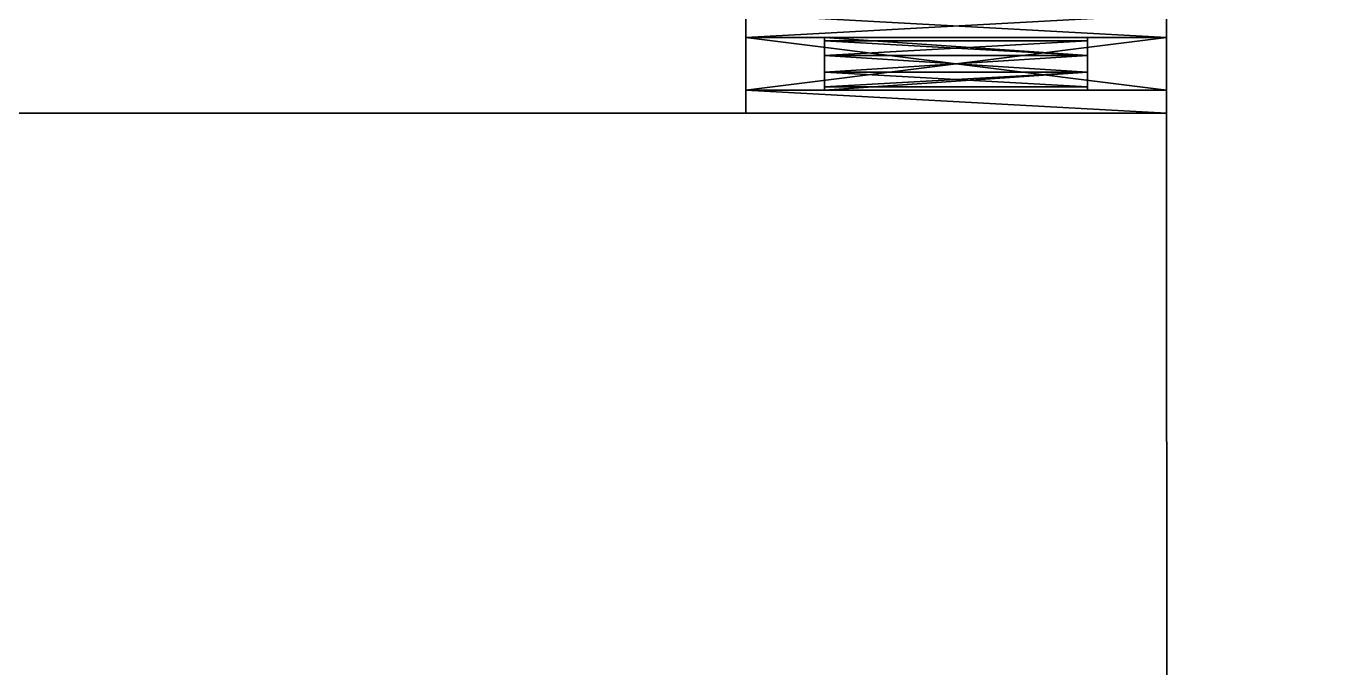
# Model space of a CAD drawing. Header units: metres. Extents: x -0.1 to 64.1, y -0.2 to 39.7.
# Drawn here: x 41.983 to 43.966, y 8.884 to 9.861 of the extents above; entities that cross this region are included whole.
import ezdxf

# ---------------------------------------------------------------- set-up
doc = ezdxf.new("R2010")
doc.units = ezdxf.units.M
doc.header["$LTSCALE"] = 0.2
doc.layers.add('DLX_APERT', color=7, linetype='Continuous', true_color=0x969696)
doc.layers.add('DLX_CONT', color=7, linetype='Continuous', true_color=0x969696)
doc.layers.get('0').off()

# ---------------------------------------------------------------- blocks, each defined once
blk = doc.blocks.new('943_0_0')
mesh = blk.add_polyface()
corners = [(0.2003, -0.0125, 0.3), (0.2003, 0.0125, 0.2), (0.2003, -0.0125, 0.2), (0.2003, 0.035, 0.2), (0.2003, 0.0125, 0.3), (0.2003, 0.035, 0.3), (0.2003, 0.0125, 0.2), (0.2003, 0.0125, 0.3), (0.2003, 0.035, 0.2), (0.2003, -0.035, 0.3), (0.2003, -0.0125, 0.2), (0.2003, -0.035, 0.2), (0.2003, -0.0125, 0.3), (0.2003, -0.0125, 0.2), (0.2003, -0.035, 0.3), (0.2003, 0.0125, 0.2), (0.2003, -0.0125, 0.3), (0.2003, 0.0125, 0.3)]
mesh.append_faces([[corners[k] for k in face] for face in [(0, 1, 2), (3, 4, 5), (6, 7, 8), (9, 10, 11), (12, 13, 14), (15, 16, 17)]])
blk = doc.blocks.new('943_0_1')
mesh = blk.add_polyface()
corners = [(-0.2003, -0.0125, 0.2), (-0.2003, 0.0125, 0.3), (-0.2003, -0.0125, 0.3), (-0.2003, 0.035, 0.3), (-0.2003, 0.0125, 0.2), (-0.2003, 0.035, 0.2), (-0.2003, 0.0125, 0.3), (-0.2003, 0.0125, 0.2), (-0.2003, 0.035, 0.3), (-0.2003, -0.035, 0.2), (-0.2003, -0.0125, 0.3), (-0.2003, -0.035, 0.3), (-0.2003, -0.0125, 0.2), (-0.2003, -0.0125, 0.3), (-0.2003, -0.035, 0.2), (-0.2003, 0.0125, 0.3), (-0.2003, -0.0125, 0.2), (-0.2003, 0.0125, 0.2)]
mesh.append_faces([[corners[k] for k in face] for face in [(0, 1, 2), (3, 4, 5), (6, 7, 8), (9, 10, 11), (12, 13, 14), (15, 16, 17)]])
blk = doc.blocks.new('943_0_2')
mesh = blk.add_polyface()
corners = [(0.2003, 0.0125, 0.2), (0.2003, -0.0125, 0.3), (0.2003, -0.0125, 0.2), (0.2003, 0.0125, 0.3), (0.2003, 0.035, 0.2), (0.2003, 0.035, 0.3), (0.2003, 0.0125, 0.3), (0.2003, 0.0125, 0.2), (0.2003, 0.035, 0.2), (0.2003, -0.035, 0.2), (0.2003, -0.0125, 0.3), (0.2003, -0.035, 0.3), (0.2003, -0.0125, 0.2), (0.2003, -0.0125, 0.3), (0.2003, -0.035, 0.2), (0.2003, -0.0125, 0.3), (0.2003, 0.0125, 0.2), (0.2003, 0.0125, 0.3), (-0.2003, -0.0125, 0.2), (-0.2003, 0.0125, 0.3), (-0.2003, 0.0125, 0.2), (-0.2003, -0.0125, 0.3), (-0.2003, -0.035, 0.2), (-0.2003, -0.035, 0.3), (-0.2003, -0.0125, 0.3), (-0.2003, -0.0125, 0.2), (-0.2003, -0.035, 0.2), (-0.2003, 0.035, 0.2), (-0.2003, 0.0125, 0.3), (-0.2003, 0.035, 0.3), (-0.2003, 0.0125, 0.2), (-0.2003, 0.0125, 0.3), (-0.2003, 0.035, 0.2), (-0.2003, 0.0125, 0.3), (-0.2003, -0.0125, 0.2), (-0.2003, -0.0125, 0.3), (-0.2003, 0.0125, 0.2), (0.2003, -0.0125, 0.2), (0.2003, 0.0125, 0.2), (0.2003, -0.0125, 0.2), (-0.2003, 0.0125, 0.2), (-0.2003, -0.0125, 0.2), (0.2003, 0.0125, 0.2), (0.2003, -0.0125, -0.63), (0.2003, 0.0125, -0.63), (0.2003, -0.0125, -0.63), (0.2003, 0.0125, 0.2), (0.2003, -0.0125, 0.2), (-0.2003, -0.0125, 0.2), (-0.2003, 0.0125, -0.63), (-0.2003, -0.0125, -0.63), (-0.2003, 0.0125, -0.63), (-0.2003, -0.0125, 0.2), (-0.2003, 0.0125, 0.2), (0.2003, 0.0125, -0.63), (-0.2003, -0.0125, -0.63), (-0.2003, 0.0125, -0.63), (-0.2003, -0.0125, -0.63), (0.2003, 0.0125, -0.63), (0.2003, -0.0125, -0.63), (0.2003, 0.0125, 0.3), (-0.2003, -0.0125, 0.3), (-0.2003, 0.0125, 0.3), (-0.2003, -0.0125, 0.3), (0.2003, 0.0125, 0.3), (0.2003, -0.0125, 0.3), (0.2003, -0.0125, 0.3), (0.2003, 0.0125, 0.63), (0.2003, -0.0125, 0.63), (0.2003, 0.0125, 0.63), (0.2003, -0.0125, 0.3), (0.2003, 0.0125, 0.3), (0.2003, 0.0125, 0.63), (-0.2003, -0.0125, 0.63), (0.2003, -0.0125, 0.63), (-0.2003, -0.0125, 0.63), (0.2003, 0.0125, 0.63), (-0.2003, 0.0125, 0.63), (-0.2003, 0.0125, 0.3), (-0.2003, -0.0125, 0.63), (-0.2003, 0.0125, 0.63), (-0.2003, -0.0125, 0.63), (-0.2003, 0.0125, 0.3), (-0.2003, -0.0125, 0.3)]
mesh.append_faces([[corners[k] for k in face] for face in [(0, 1, 2), (3, 4, 5), (6, 7, 8), (9, 10, 11), (12, 13, 14), (15, 16, 17), (18, 19, 20), (21, 22, 23), (24, 25, 26), (27, 28, 29), (30, 31, 32), (33, 34, 35), (36, 37, 38), (39, 40, 41), (42, 43, 44), (45, 46, 47), (48, 49, 50), (51, 52, 53), (54, 55, 56), (57, 58, 59), (60, 61, 62), (63, 64, 65), (66, 67, 68), (69, 70, 71), (72, 73, 74), (75, 76, 77), (78, 79, 80), (81, 82, 83)]])
blk = doc.blocks.new('943_0_3')
mesh = blk.add_polyface()
corners = [(-0.2003, -0.0125, 0.2), (0.2003, -0.0125, -0.63), (0.2003, -0.0125, 0.2), (0.2003, -0.0125, -0.63), (-0.2003, -0.0125, 0.2), (-0.2003, -0.0125, -0.63), (-0.2003, 0.0125, -0.63), (0.2003, 0.0125, 0.2), (0.2003, 0.0125, -0.63), (0.2003, 0.0125, 0.2), (-0.2003, 0.0125, -0.63), (-0.2003, 0.0125, 0.2), (-0.2003, -0.0125, 0.63), (0.2003, -0.0125, 0.3), (0.2003, -0.0125, 0.63), (0.2003, -0.0125, 0.3), (-0.2003, -0.0125, 0.63), (-0.2003, -0.0125, 0.3), (-0.2003, 0.0125, 0.63), (0.2003, 0.0125, 0.3), (-0.2003, 0.0125, 0.3), (0.2003, 0.0125, 0.3), (-0.2003, 0.0125, 0.63), (0.2003, 0.0125, 0.63)]
mesh.append_faces([[corners[k] for k in face] for face in [(0, 1, 2), (3, 4, 5), (6, 7, 8), (9, 10, 11), (12, 13, 14), (15, 16, 17), (18, 19, 20), (21, 22, 23)]])
blk = doc.blocks.new('943_0_4')
mesh = blk.add_polyface()
corners = [(-0.3203, 0.04, 0.75), (0.3203, -0.04, 0.75), (0.3203, 0.04, 0.75), (0.3203, -0.04, 0.75), (-0.3203, 0.04, 0.75), (-0.3203, -0.04, 0.75), (0.3203, 0.04, 0.75), (0.3203, -0.04, -0.75), (0.3203, 0.04, -0.75), (0.3203, -0.04, -0.75), (0.3203, 0.04, 0.75), (0.3203, -0.04, 0.75), (0.3203, 0.04, -0.75), (-0.3203, -0.04, -0.75), (-0.3203, 0.04, -0.75), (-0.3203, -0.04, -0.75), (0.3203, 0.04, -0.75), (0.3203, -0.04, -0.75), (-0.3203, 0.04, -0.75), (-0.3203, -0.04, 0.75), (-0.3203, 0.04, 0.75), (-0.3203, -0.04, 0.75), (-0.3203, 0.04, -0.75), (-0.3203, -0.04, -0.75), (-0.3203, -0.04, -0.75), (-0.2003, -0.04, 0.63), (-0.3203, -0.04, 0.75), (0.3203, -0.04, -0.75), (-0.2003, -0.04, -0.63), (-0.3203, -0.04, -0.75), (0.3203, -0.04, -0.75), (0.2003, -0.04, -0.63), (-0.2003, -0.04, -0.63), (0.3203, -0.04, 0.75), (0.2003, -0.04, -0.63), (0.3203, -0.04, -0.75), (0.3203, -0.04, 0.75), (0.2003, -0.04, 0.63), (0.2003, -0.04, -0.63), (-0.3203, -0.04, 0.75), (0.2003, -0.04, 0.63), (0.3203, -0.04, 0.75), (-0.3203, -0.04, 0.75), (-0.2003, -0.04, 0.63), (0.2003, -0.04, 0.63), (-0.2003, -0.04, 0.63), (-0.3203, -0.04, -0.75), (-0.2003, -0.04, -0.63), (-0.3203, 0.04, 0.75), (-0.2003, 0.04, -0.63), (-0.3203, 0.04, -0.75), (0.3203, 0.04, 0.75), (-0.2003, 0.04, 0.63), (-0.3203, 0.04, 0.75), (0.3203, 0.04, 0.75), (0.2003, 0.04, 0.63), (-0.2003, 0.04, 0.63), (0.3203, 0.04, -0.75), (0.2003, 0.04, 0.63), (0.3203, 0.04, 0.75), (0.3203, 0.04, -0.75), (0.2003, 0.04, -0.63), (0.2003, 0.04, 0.63), (-0.3203, 0.04, -0.75), (0.2003, 0.04, -0.63), (0.3203, 0.04, -0.75), (-0.3203, 0.04, -0.75), (-0.2003, 0.04, -0.63), (0.2003, 0.04, -0.63), (-0.2003, 0.04, -0.63), (-0.3203, 0.04, 0.75), (-0.2003, 0.04, 0.63), (0.2003, 0.0125, 0.63), (-0.2003, -0.0125, 0.63), (-0.2003, 0.0125, 0.63), (-0.2003, -0.0125, 0.63), (0.2003, 0.0125, 0.63), (0.2003, -0.0125, 0.63), (0.2003, -0.035, 0.2), (0.2003, -0.0125, -0.63), (0.2003, -0.04, -0.63), (0.2003, -0.035, 0.3), (0.2003, -0.0125, 0.63), (0.2003, -0.0125, 0.3), (0.2003, -0.035, 0.3), (0.2003, -0.04, 0.63), (0.2003, -0.0125, 0.63), (0.2003, -0.035, 0.3), (0.2003, -0.04, -0.63), (0.2003, -0.04, 0.63), (0.2003, -0.035, 0.2), (0.2003, -0.04, -0.63), (0.2003, -0.035, 0.3), (0.2003, -0.0125, -0.63), (0.2003, -0.035, 0.2), (0.2003, -0.0125, 0.2), (-0.2003, 0.04, -0.63), (-0.2003, 0.035, 0.2), (-0.2003, 0.0125, -0.63), (-0.2003, 0.0125, -0.63), (-0.2003, 0.035, 0.2), (-0.2003, 0.0125, 0.2), (-0.2003, 0.04, 0.63), (-0.2003, 0.035, 0.2), (-0.2003, 0.04, -0.63), (-0.2003, 0.04, 0.63), (-0.2003, 0.035, 0.3), (-0.2003, 0.035, 0.2), (-0.2003, 0.0125, 0.63), (-0.2003, 0.035, 0.3), (-0.2003, 0.04, 0.63), (-0.2003, 0.035, 0.3), (-0.2003, 0.0125, 0.63), (-0.2003, 0.0125, 0.3), (0.2003, 0.04, -0.63), (-0.2003, 0.0125, -0.63), (0.2003, 0.0125, -0.63), (-0.2003, 0.0125, -0.63), (0.2003, 0.04, -0.63), (-0.2003, 0.04, -0.63), (0.2003, -0.04, -0.63), (-0.2003, -0.0125, -0.63), (-0.2003, -0.04, -0.63), (-0.2003, -0.0125, -0.63), (0.2003, -0.04, -0.63), (0.2003, -0.0125, -0.63), (-0.2003, 0.0125, -0.63), (0.2003, -0.0125, -0.63), (0.2003, 0.0125, -0.63), (0.2003, -0.0125, -0.63), (-0.2003, 0.0125, -0.63), (-0.2003, -0.0125, -0.63), (0.2003, -0.0125, 0.2), (0.2003, 0.0125, -0.63), (0.2003, -0.0125, -0.63), (0.2003, 0.0125, -0.63), (0.2003, -0.0125, 0.2), (0.2003, 0.0125, 0.2), (-0.2003, 0.0125, 0.2), (-0.2003, -0.0125, -0.63), (-0.2003, 0.0125, -0.63), (-0.2003, -0.0125, -0.63), (-0.2003, 0.0125, 0.2), (-0.2003, -0.0125, 0.2), (0.2003, 0.0125, 0.3), (0.2003, -0.0125, 0.63), (0.2003, 0.0125, 0.63), (0.2003, -0.0125, 0.63), (0.2003, 0.0125, 0.3), (0.2003, -0.0125, 0.3), (0.2003, -0.04, 0.63), (-0.2003, -0.0125, 0.63), (0.2003, -0.0125, 0.63), (-0.2003, -0.0125, 0.63), (0.2003, -0.04, 0.63), (-0.2003, -0.04, 0.63), (0.2003, 0.04, 0.63), (-0.2003, 0.0125, 0.63), (-0.2003, 0.04, 0.63), (-0.2003, 0.0125, 0.63), (0.2003, 0.04, 0.63), (0.2003, 0.0125, 0.63), (-0.2003, -0.0125, 0.3), (-0.2003, 0.0125, 0.63), (-0.2003, -0.0125, 0.63), (-0.2003, 0.0125, 0.63), (-0.2003, -0.0125, 0.3), (-0.2003, 0.0125, 0.3), (0.2003, 0.0125, -0.63), (0.2003, 0.035, 0.2), (0.2003, 0.04, -0.63), (0.2003, 0.0125, 0.63), (0.2003, 0.035, 0.3), (0.2003, 0.0125, 0.3), (0.2003, 0.04, 0.63), (0.2003, 0.035, 0.3), (0.2003, 0.0125, 0.63), (0.2003, 0.04, -0.63), (0.2003, 0.035, 0.3), (0.2003, 0.04, 0.63), (0.2003, 0.04, -0.63), (0.2003, 0.035, 0.2), (0.2003, 0.035, 0.3), (0.2003, 0.035, 0.2), (0.2003, 0.0125, -0.63), (0.2003, 0.0125, 0.2)]
mesh.append_faces([[corners[k] for k in face] for face in [(0, 1, 2), (3, 4, 5), (6, 7, 8), (9, 10, 11), (12, 13, 14), (15, 16, 17), (18, 19, 20), (21, 22, 23), (24, 25, 26), (27, 28, 29), (30, 31, 32), (33, 34, 35), (36, 37, 38), (39, 40, 41), (42, 43, 44), (45, 46, 47), (48, 49, 50), (51, 52, 53), (54, 55, 56), (57, 58, 59), (60, 61, 62), (63, 64, 65), (66, 67, 68), (69, 70, 71), (72, 73, 74), (75, 76, 77), (78, 79, 80), (81, 82, 83), (84, 85, 86), (87, 88, 89), (90, 91, 92), (93, 94, 95), (96, 97, 98), (99, 100, 101), (102, 103, 104), (105, 106, 107), (108, 109, 110), (111, 112, 113), (114, 115, 116), (117, 118, 119), (120, 121, 122), (123, 124, 125), (126, 127, 128), (129, 130, 131), (132, 133, 134), (135, 136, 137), (138, 139, 140), (141, 142, 143), (144, 145, 146), (147, 148, 149), (150, 151, 152), (153, 154, 155), (156, 157, 158), (159, 160, 161), (162, 163, 164), (165, 166, 167), (168, 169, 170), (171, 172, 173), (174, 175, 176), (177, 178, 179), (180, 181, 182), (183, 184, 185)]])
blk = doc.blocks.new('943_0_5')
mesh = blk.add_polyface()
corners = [(-0.2003, -0.0125, -0.63), (-0.2003, -0.035, 0.2), (-0.2003, -0.04, -0.63), (-0.2003, -0.0125, 0.63), (-0.2003, -0.035, 0.3), (-0.2003, -0.0125, 0.3), (-0.2003, -0.04, 0.63), (-0.2003, -0.035, 0.3), (-0.2003, -0.0125, 0.63), (-0.2003, -0.04, -0.63), (-0.2003, -0.035, 0.3), (-0.2003, -0.04, 0.63), (-0.2003, -0.04, -0.63), (-0.2003, -0.035, 0.2), (-0.2003, -0.035, 0.3), (-0.2003, -0.035, 0.2), (-0.2003, -0.0125, -0.63), (-0.2003, -0.0125, 0.2)]
mesh.append_faces([[corners[k] for k in face] for face in [(0, 1, 2), (3, 4, 5), (6, 7, 8), (9, 10, 11), (12, 13, 14), (15, 16, 17)]])
blk = doc.blocks.new('943_0_6')
mesh = blk.add_polyface()
corners = [(-0.2003, -0.035, 0.2), (0.2003, -0.0125, 0.2), (0.2003, -0.035, 0.2), (0.2003, -0.0125, 0.2), (-0.2003, -0.035, 0.2), (-0.2003, -0.0125, 0.2), (-0.2003, -0.0125, 0.2), (0.2003, 0.0125, 0.2), (0.2003, -0.0125, 0.2), (0.2003, 0.0125, 0.2), (-0.2003, -0.0125, 0.2), (-0.2003, 0.0125, 0.2), (-0.2003, -0.035, 0.3), (0.2003, -0.035, 0.2), (0.2003, -0.035, 0.3), (0.2003, -0.035, 0.2), (-0.2003, -0.035, 0.3), (-0.2003, -0.035, 0.2), (0.2003, -0.035, 0.3), (-0.2003, -0.0125, 0.3), (-0.2003, -0.035, 0.3), (-0.2003, -0.0125, 0.3), (0.2003, -0.035, 0.3), (0.2003, -0.0125, 0.3), (-0.2003, 0.0125, 0.3), (0.2003, -0.0125, 0.3), (0.2003, 0.0125, 0.3), (0.2003, -0.0125, 0.3), (-0.2003, 0.0125, 0.3), (-0.2003, -0.0125, 0.3), (0.2003, 0.0125, 0.3), (-0.2003, 0.035, 0.3), (-0.2003, 0.0125, 0.3), (-0.2003, 0.035, 0.3), (0.2003, 0.0125, 0.3), (0.2003, 0.035, 0.3), (0.2003, 0.035, 0.3), (-0.2003, 0.035, 0.2), (-0.2003, 0.035, 0.3), (-0.2003, 0.035, 0.2), (0.2003, 0.035, 0.3), (0.2003, 0.035, 0.2), (0.2003, 0.035, 0.2), (-0.2003, 0.0125, 0.2), (-0.2003, 0.035, 0.2), (-0.2003, 0.0125, 0.2), (0.2003, 0.035, 0.2), (0.2003, 0.0125, 0.2)]
mesh.append_faces([[corners[k] for k in face] for face in [(0, 1, 2), (3, 4, 5), (6, 7, 8), (9, 10, 11), (12, 13, 14), (15, 16, 17), (18, 19, 20), (21, 22, 23), (24, 25, 26), (27, 28, 29), (30, 31, 32), (33, 34, 35), (36, 37, 38), (39, 40, 41), (42, 43, 44), (45, 46, 47)]])

msp = doc.modelspace()

# ---------------------------------------------------------------- linework, layer by layer
at = {"layer": 'DLX_CONT'}
for points in [[(41.0959, 9.7284, 0), (43.7202, 9.7284, 0)], [(43.7202, 9.7284, 0), (43.7209, 8.7283, 0)]]:
    msp.add_polyline3d(points, dxfattribs=at)

# ---------------------------------------------------------------- block references
at = {"layer": 'DLX_APERT', "rotation": 179.9945204505009}
for name in ['943_0_4', '943_0_0', '943_0_2', '943_0_6', '943_0_5', '943_0_1', '943_0_3']:
    msp.add_blockref(name, (43.3999, 9.8034, 1.55), dxfattribs=at)
at = {"layer": 'DLX_CONT', "rotation": 179.9945204505009}
for name in ['943_0_4', '943_0_0', '943_0_2', '943_0_6', '943_0_5', '943_0_1', '943_0_3']:
    msp.add_blockref(name, (43.3999, 9.8034, 1.55), dxfattribs=at)

# ---------------------------------------------------------------- meshes
at = {"layer": 'DLX_CONT'}
mesh = msp.add_polyface(dxfattribs=at)
corners = [(42.9043, 0.742, 2.8), (42.9043, 0), (42.9043, 0, 2.8), (42.9043, 0), (42.9043, 0.742, 2.8), (42.9043, 0.742), (40.0055, 8.7283, 2.8), (40, 0.7405), (40, 0.7405, 2.8), (40, 0.7405), (40.0055, 8.7283, 2.8), (40.0055, 8.7283), (43.7209, 8.7283, 2.8), (40.0055, 8.7283), (40.0055, 8.7283, 2.8), (40.0055, 8.7283), (43.7209, 8.7283, 2.8), (43.7209, 8.7283), (43.7202, 9.7284, 2.8), (43.7209, 8.7283), (43.7209, 8.7283, 2.8), (43.7209, 8.7283), (43.7202, 9.7284, 2.8), (43.7202, 9.7284), (41.0959, 9.7284), (43.0796, 9.7284, 2.3), (41.0959, 9.7284, 2.8), (43.7201, 9.7284, 2.3), (43.7202, 9.7284), (43.7202, 9.7284, 2.8), (43.7201, 9.7284, 0.8), (43.7202, 9.7284), (43.7201, 9.7284, 2.3), (41.0959, 9.7284, 2.8), (43.7201, 9.7284, 2.3), (43.7202, 9.7284, 2.8), (41.0959, 9.7284, 2.8), (43.0796, 9.7284, 2.3), (43.7201, 9.7284, 2.3), (41.0959, 9.7284), (43.0796, 9.7284, 0.8), (43.0796, 9.7284, 2.3), (43.7202, 9.7284), (43.0796, 9.7284, 0.8), (41.0959, 9.7284), (43.0796, 9.7284, 0.8), (43.7202, 9.7284), (43.7201, 9.7284, 0.8), (41.0959, 9.7284), (41.0959, 11.7003, 0.8), (41.0959, 12.2874), (41.0959, 12.2874, 2.8), (41.0959, 10.2519, 2.3), (41.0959, 9.7284, 2.8), (41.0959, 12.2874, 2.8), (41.0959, 11.7003, 2.3), (41.0959, 10.2519, 2.3), (41.0959, 10.2519, 2.3), (41.0959, 9.7284), (41.0959, 9.7284, 2.8), (41.0959, 10.2519, 0.8), (41.0959, 9.7284), (41.0959, 10.2519, 2.3), (41.0959, 12.2874), (41.0959, 11.7003, 2.3), (41.0959, 12.2874, 2.8), (41.0959, 12.2874), (41.0959, 11.7003, 0.8), (41.0959, 11.7003, 2.3), (41.0959, 11.7003, 0.8), (41.0959, 9.7284), (41.0959, 10.2519, 0.8), (40.9222, 12.2713, 2.8), (41.0959, 12.2874), (41.0959, 12.2874, 2.8), (41.0959, 12.2874), (40.9222, 12.2713, 2.8), (40.9222, 12.2713), (40.8597, 12.9332, 2.8), (40.9222, 12.2713), (40.9222, 12.2713, 2.8), (40.9222, 12.2713), (40.8597, 12.9332, 2.8), (40.8597, 12.9332), (40.8677, 13.0109, 2.8), (40.8597, 12.9332), (40.8597, 12.9332, 2.8), (40.8597, 12.9332), (40.8677, 13.0109, 2.8), (40.8677, 13.0109), (40.9048, 13.0796, 2.8), (40.8677, 13.0109), (40.8677, 13.0109, 2.8), (40.8677, 13.0109), (40.9048, 13.0796, 2.8), (40.9048, 13.0796), (40.9655, 13.1289, 2.8), (40.9048, 13.0796), (40.9048, 13.0796, 2.8), (40.9048, 13.0796), (40.9655, 13.1289, 2.8), (40.9655, 13.1289), (41.0404, 13.1511, 2.8), (40.9655, 13.1289), (40.9655, 13.1289, 2.8), (40.9655, 13.1289), (41.0404, 13.1511, 2.8), (41.0404, 13.1511), (43.884, 13.4142, 2.8), (41.0404, 13.1511), (41.0404, 13.1511, 2.8), (41.0404, 13.1511), (43.884, 13.4142, 2.8), (43.884, 13.4142), (43.9615, 13.4061, 2.8), (43.884, 13.4142), (43.884, 13.4142, 2.8), (43.884, 13.4142), (43.9615, 13.4061, 2.8), (43.9615, 13.4061), (44.0301, 13.369, 2.8), (43.9615, 13.4061), (43.9615, 13.4061, 2.8), (43.9615, 13.4061), (44.0301, 13.369, 2.8), (44.0301, 13.369), (44.0792, 13.3085, 2.8), (44.0301, 13.369), (44.0301, 13.369, 2.8), (44.0301, 13.369), (44.0792, 13.3085, 2.8), (44.0792, 13.3085), (44.1016, 13.2339, 2.8), (44.0792, 13.3085), (44.0792, 13.3085, 2.8), (44.0792, 13.3085), (44.1016, 13.2339, 2.8), (44.1016, 13.2339), (44.1648, 12.5642, 2.8), (44.1016, 13.2339), (44.1016, 13.2339, 2.8), (44.1016, 13.2339), (44.1648, 12.5642, 2.8), (44.1648, 12.5642), (47.195, 12.8546, 2.8), (44.1648, 12.5642), (44.1648, 12.5642, 2.8), (44.1648, 12.5642), (47.195, 12.8546, 2.8), (47.195, 12.8546), (47.195, 12.8643, 2.8), (47.195, 12.8546), (47.195, 12.8546, 2.8), (47.195, 12.8546), (47.195, 12.8643, 2.8), (47.195, 12.8643), (47.4971, 12.8643, 2.8), (47.195, 12.8643), (47.195, 12.8643, 2.8), (47.195, 12.8643), (47.4971, 12.8643, 2.8), (47.4971, 12.8643), (44.9697, 0, 2.8), (44.9685, 0.7361), (44.9685, 0.7361, 2.8), (44.9685, 0.7361), (44.9697, 0, 2.8), (44.9697, 0), (42.9043, 0, 2.8), (44.9697, 0), (44.9697, 0, 2.8), (44.9697, 0), (42.9043, 0, 2.8), (42.9043, 0)]
mesh.append_faces([[corners[k] for k in face] for face in [(0, 1, 2), (3, 4, 5), (6, 7, 8), (9, 10, 11), (12, 13, 14), (15, 16, 17), (18, 19, 20), (21, 22, 23), (24, 25, 26), (27, 28, 29), (30, 31, 32), (33, 34, 35), (36, 37, 38), (39, 40, 41), (42, 43, 44), (45, 46, 47), (48, 49, 50), (51, 52, 53), (54, 55, 56), (57, 58, 59), (60, 61, 62), (63, 64, 65), (66, 67, 68), (69, 70, 71), (72, 73, 74), (75, 76, 77), (78, 79, 80), (81, 82, 83), (84, 85, 86), (87, 88, 89), (90, 91, 92), (93, 94, 95), (96, 97, 98), (99, 100, 101), (102, 103, 104), (105, 106, 107), (108, 109, 110), (111, 112, 113), (114, 115, 116), (117, 118, 119), (120, 121, 122), (123, 124, 125), (126, 127, 128), (129, 130, 131), (132, 133, 134), (135, 136, 137), (138, 139, 140), (141, 142, 143), (144, 145, 146), (147, 148, 149), (150, 151, 152), (153, 154, 155), (156, 157, 158), (159, 160, 161), (162, 163, 164), (165, 166, 167), (168, 169, 170), (171, 172, 173)]])
mesh = msp.add_polyface(dxfattribs=at)
corners = [(40, 0.7405, -0.2), (40.0055, 8.7283, -0.1), (40.0055, 8.7283, -0.2), (40.0055, 8.7283, -0.1), (40, 0.7405, -0.2), (40, 0.7405, -0.1), (47.4971, 12.8643, -0.2), (47.4971, 0.7405, -0.1), (47.4971, 0.7405, -0.2), (47.4971, 0.7405, -0.1), (47.4971, 12.8643, -0.2), (47.4971, 12.8643, -0.1), (47.195, 12.8643, -0.2), (47.4971, 12.8643, -0.1), (47.4971, 12.8643, -0.2), (47.4971, 12.8643, -0.1), (47.195, 12.8643, -0.2), (47.195, 12.8643, -0.1), (47.195, 12.8546, -0.2), (47.195, 12.8643, -0.1), (47.195, 12.8643, -0.2), (47.195, 12.8643, -0.1), (47.195, 12.8546, -0.2), (47.195, 12.8546, -0.1), (44.1648, 12.5642, -0.2), (47.195, 12.8546, -0.1), (47.195, 12.8546, -0.2), (47.195, 12.8546, -0.1), (44.1648, 12.5642, -0.2), (44.1648, 12.5642, -0.1), (44.1648, 12.5642, -0.1), (44.1016, 13.2339, -0.2), (44.1016, 13.2339, -0.1), (44.1016, 13.2339, -0.2), (44.1648, 12.5642, -0.1), (44.1648, 12.5642, -0.2), (44.0792, 13.3085, -0.2), (44.1016, 13.2339, -0.1), (44.1016, 13.2339, -0.2), (44.1016, 13.2339, -0.1), (44.0792, 13.3085, -0.2), (44.0792, 13.3085, -0.1), (43.884, 13.4142, -0.2), (41.0404, 13.1511, -0.1), (43.884, 13.4142, -0.1), (41.0404, 13.1511, -0.1), (43.884, 13.4142, -0.2), (41.0404, 13.1511, -0.2), (44.0301, 13.369, -0.2), (44.0792, 13.3085, -0.1), (44.0792, 13.3085, -0.2), (44.0792, 13.3085, -0.1), (44.0301, 13.369, -0.2), (44.0301, 13.369, -0.1), (43.884, 13.4142, -0.2), (43.9615, 13.4061, -0.1), (43.9615, 13.4061, -0.2), (43.9615, 13.4061, -0.1), (43.884, 13.4142, -0.2), (43.884, 13.4142, -0.1), (44.0301, 13.369, -0.1), (43.9615, 13.4061, -0.2), (43.9615, 13.4061, -0.1), (43.9615, 13.4061, -0.2), (44.0301, 13.369, -0.1), (44.0301, 13.369, -0.2), (40.9655, 13.1289, -0.1), (41.0404, 13.1511, -0.2), (40.9655, 13.1289, -0.2), (41.0404, 13.1511, -0.2), (40.9655, 13.1289, -0.1), (41.0404, 13.1511, -0.1), (40.9048, 13.0796, -0.2), (40.9655, 13.1289, -0.1), (40.9655, 13.1289, -0.2), (40.9655, 13.1289, -0.1), (40.9048, 13.0796, -0.2), (40.9048, 13.0796, -0.1), (40.9048, 13.0796, -0.2), (40.8677, 13.0109, -0.1), (40.9048, 13.0796, -0.1), (40.8677, 13.0109, -0.1), (40.9048, 13.0796, -0.2), (40.8677, 13.0109, -0.2), (40.8597, 12.9332, -0.1), (40.8677, 13.0109, -0.2), (40.8597, 12.9332, -0.2), (40.8677, 13.0109, -0.2), (40.8597, 12.9332, -0.1), (40.8677, 13.0109, -0.1), (40.9222, 12.2713, -0.2), (40.8597, 12.9332, -0.1), (40.8597, 12.9332, -0.2), (40.8597, 12.9332, -0.1), (40.9222, 12.2713, -0.2), (40.9222, 12.2713, -0.1), (41.0959, 12.2874, -0.2), (40.9222, 12.2713, -0.1), (40.9222, 12.2713, -0.2), (40.9222, 12.2713, -0.1), (41.0959, 12.2874, -0.2), (41.0959, 12.2874, -0.1), (41.0959, 12.2874, -0.1), (41.0959, 9.7284, -0.2), (41.0959, 9.7284, -0.1), (41.0959, 9.7284, -0.2), (41.0959, 12.2874, -0.1), (41.0959, 12.2874, -0.2), (40.0055, 8.7283, -0.2), (43.7209, 8.7283, -0.1), (43.7209, 8.7283, -0.2), (43.7209, 8.7283, -0.1), (40.0055, 8.7283, -0.2), (40.0055, 8.7283, -0.1), (43.7209, 8.7283, -0.2), (43.7202, 9.7284, -0.1), (43.7202, 9.7284, -0.2), (43.7202, 9.7284, -0.1), (43.7209, 8.7283, -0.2), (43.7209, 8.7283, -0.1), (43.7202, 9.7284, -0.2), (41.0959, 9.7284, -0.1), (41.0959, 9.7284, -0.2), (41.0959, 9.7284, -0.1), (43.7202, 9.7284, -0.2), (43.7202, 9.7284, -0.1), (42.9043, 0.742, -0.2), (40, 0.7405, -0.1), (40, 0.7405, -0.2), (40, 0.7405, -0.1), (42.9043, 0.742, -0.2), (42.9043, 0.742, -0.1), (42.9043, 0, -0.2), (42.9043, 0.742, -0.1), (42.9043, 0.742, -0.2), (42.9043, 0.742, -0.1), (42.9043, 0, -0.2), (42.9043, 0, -0.1), (44.9697, 0, -0.2), (42.9043, 0, -0.1), (42.9043, 0, -0.2), (42.9043, 0, -0.1), (44.9697, 0, -0.2), (44.9697, 0, -0.1), (44.9685, 0.7361, -0.2), (44.9697, 0, -0.1), (44.9697, 0, -0.2), (44.9697, 0, -0.1), (44.9685, 0.7361, -0.2), (44.9685, 0.7361, -0.1), (46.7738, 0.7405, -0.2), (44.9685, 0.7361, -0.1), (44.9685, 0.7361, -0.2), (44.9685, 0.7361, -0.1), (46.7738, 0.7405, -0.2), (46.7738, 0.7405, -0.1), (46.7738, 0.7405, -0.1), (47.4971, 0.7405, -0.2), (47.4971, 0.7405, -0.1), (47.4971, 0.7405, -0.2), (46.7738, 0.7405, -0.1), (46.7738, 0.7405, -0.2)]
mesh.append_faces([[corners[k] for k in face] for face in [(0, 1, 2), (3, 4, 5), (6, 7, 8), (9, 10, 11), (12, 13, 14), (15, 16, 17), (18, 19, 20), (21, 22, 23), (24, 25, 26), (27, 28, 29), (30, 31, 32), (33, 34, 35), (36, 37, 38), (39, 40, 41), (42, 43, 44), (45, 46, 47), (48, 49, 50), (51, 52, 53), (54, 55, 56), (57, 58, 59), (60, 61, 62), (63, 64, 65), (66, 67, 68), (69, 70, 71), (72, 73, 74), (75, 76, 77), (78, 79, 80), (81, 82, 83), (84, 85, 86), (87, 88, 89), (90, 91, 92), (93, 94, 95), (96, 97, 98), (99, 100, 101), (102, 103, 104), (105, 106, 107), (108, 109, 110), (111, 112, 113), (114, 115, 116), (117, 118, 119), (120, 121, 122), (123, 124, 125), (126, 127, 128), (129, 130, 131), (132, 133, 134), (135, 136, 137), (138, 139, 140), (141, 142, 143), (144, 145, 146), (147, 148, 149), (150, 151, 152), (153, 154, 155), (156, 157, 158), (159, 160, 161)]])
mesh = msp.add_polyface(dxfattribs=at)
corners = [(42.7709, 0.8904, 2), (40.2501, 0.8931, 2.8), (43.0543, 0.8901, 2.8), (42.7709, 0.8904, 2), (43.0543, 0.8901), (42.7709, 0.8904), (42.7709, 0.8904, 2), (43.0543, 0.8901, 2.8), (43.0543, 0.8901), (40.2501, 0.8931, 2.8), (42.7709, 0.8904, 2), (40.2501, 0.8931, 2), (40.2501, 0.8931, 2), (40.2555, 8.5773), (40.2555, 8.5773, 2.8), (40.2501, 0.8931, 2), (40.2555, 8.5773, 2.8), (40.2501, 0.8931, 2.8), (40.2555, 8.5773), (40.2501, 0.8931, 2), (40.2501, 0.9431), (47.3162, 5.5836, 2.8), (47.3165, 1.2372, 2), (47.3165, 0.9661, 2.8), (47.3165, 0.9661), (47.3165, 1.2372, 2), (47.3165, 1.2372), (47.3165, 0.9661, 2.8), (47.3165, 1.2372, 2), (47.3165, 0.9661), (47.3162, 5.5836, 2.8), (47.3164, 3.1224, 2), (47.3165, 1.2372, 2), (47.3162, 5.2901, 2), (47.3162, 5.5836), (47.3162, 5.2901), (47.3162, 5.2901, 2), (47.3162, 5.5836, 2.8), (47.3162, 5.5836), (47.3164, 3.1224), (47.3163, 3.7348, 2), (47.3163, 3.7348), (47.3164, 3.1224, 2), (47.3163, 3.7348, 2), (47.3164, 3.1224), (47.3162, 5.5836, 2.8), (47.3163, 3.7348, 2), (47.3164, 3.1224, 2), (47.3163, 3.7348, 2), (47.3162, 5.5836, 2.8), (47.3162, 5.2901, 2), (47.3169, 12.2887, 2), (47.3162, 5.8076, 2.8), (47.317, 12.6403, 2.8), (47.3169, 12.2887, 2), (47.317, 12.6403), (47.3169, 12.2887), (47.3169, 12.2887, 2), (47.317, 12.6403, 2.8), (47.317, 12.6403), (47.3166, 9.3942, 2), (47.3162, 5.8076, 2.8), (47.3169, 12.2887, 2), (47.3162, 5.8076), (47.3162, 6.2711, 2), (47.3162, 6.2711), (47.3162, 5.8076, 2.8), (47.3162, 6.2711, 2), (47.3162, 5.8076), (47.3164, 8.0511), (47.3166, 9.3942, 2), (47.3166, 9.3942), (47.3164, 8.0511, 2), (47.3166, 9.3942, 2), (47.3164, 8.0511), (47.3164, 8.0511, 2), (47.3162, 5.8076, 2.8), (47.3166, 9.3942, 2), (47.3162, 5.8076, 2.8), (47.3164, 8.0511, 2), (47.3162, 6.2711, 2), (43.0796, 9.8784, 2.3), (41.2459, 9.8786), (41.2459, 9.8786, 2.8), (43.0796, 9.8784, 2.3), (43.7201, 9.8784, 2.8), (43.7201, 9.8784, 2.3), (43.0796, 9.8784, 2.3), (41.2459, 9.8786, 2.8), (43.7201, 9.8784, 2.8), (43.0796, 9.8784, 0.8), (41.2459, 9.8786), (43.0796, 9.8784, 2.3), (43.0796, 9.8784, 0.8), (43.7201, 9.8784), (41.2459, 9.8786), (43.7201, 9.8784), (43.0796, 9.8784, 0.8), (43.7201, 9.8784, 0.8), (47.194, 0.8901, 2.8), (44.9697, 0.89, 2), (44.8197, 0.89, 2.8), (44.8197, 0.89), (44.9697, 0.89, 2), (44.9697, 0.89), (44.8197, 0.89, 2.8), (44.9697, 0.89, 2), (44.8197, 0.89), (47.194, 0.8901, 2.8), (46.8105, 0.8901, 2), (44.9697, 0.89, 2), (47.194, 0.8901), (46.8105, 0.8901, 2), (47.194, 0.8901, 2.8), (46.8105, 0.8901, 2), (47.194, 0.8901), (46.8105, 0.8901), (43.7201, 9.8784, 0.8), (43.7205, 10.5283, 2), (43.7205, 10.5283), (43.7201, 9.8784, 0.8), (43.7205, 10.5283), (43.7201, 9.8784), (43.7201, 9.8784, 2.3), (43.7205, 10.5283, 2), (43.7201, 9.8784, 0.8), (43.7205, 10.5283, 2), (43.7209, 11.3283, 2.8), (43.7209, 11.3283, 2), (43.7205, 10.5283, 2), (43.7201, 9.8784, 2.8), (43.7209, 11.3283, 2.8), (43.7201, 9.8784, 2.8), (43.7205, 10.5283, 2), (43.7201, 9.8784, 2.3), (43.9709, 11.3283, 2), (43.9709, 12.2699), (43.9709, 12.2699, 2.8), (43.9709, 11.3283, 2), (43.9709, 10.5285, 2.8), (43.9709, 10.5285, 2), (43.9709, 11.3283, 2), (43.9709, 12.2699, 2.8), (43.9709, 10.5285, 2.8), (43.9709, 12.2699), (43.9709, 11.3283, 2), (43.9709, 11.3283), (45.8257, 10.5298), (44.0209, 10.5285, 2), (45.8257, 10.5298, 2.8), (43.9709, 10.5285, 2.8), (43.9859, 10.5285, 2), (43.9709, 10.5285, 2), (45.8257, 10.5298, 2.8), (43.9859, 10.5285, 2), (43.9709, 10.5285, 2.8), (45.8257, 10.5298, 2.8), (44.0209, 10.5285, 2), (43.9859, 10.5285, 2), (44.0209, 10.5285, 2), (45.8257, 10.5298), (44.0209, 10.5285), (46.3257, 8.8087, 2.8), (46.3257, 8.9587, 2), (46.3257, 9.6087, 2.8), (46.3257, 9.6087, 2.8), (46.3257, 8.9587, 2), (46.3257, 9.6087, 2), (46.3257, 8.8087), (46.3257, 8.9587, 2), (46.3257, 8.8087, 2.8), (46.3257, 8.9587, 2), (46.3257, 8.8087), (46.3257, 8.9587)]
mesh.append_faces([[corners[k] for k in face] for face in [(0, 1, 2), (3, 4, 5), (6, 7, 8), (9, 10, 11), (12, 13, 14), (15, 16, 17), (18, 19, 20), (21, 22, 23), (24, 25, 26), (27, 28, 29), (30, 31, 32), (33, 34, 35), (36, 37, 38), (39, 40, 41), (42, 43, 44), (45, 46, 47), (48, 49, 50), (51, 52, 53), (54, 55, 56), (57, 58, 59), (60, 61, 62), (63, 64, 65), (66, 67, 68), (69, 70, 71), (72, 73, 74), (75, 76, 77), (78, 79, 80), (81, 82, 83), (84, 85, 86), (87, 88, 89), (90, 91, 92), (93, 94, 95), (96, 97, 98), (99, 100, 101), (102, 103, 104), (105, 106, 107), (108, 109, 110), (111, 112, 113), (114, 115, 116), (117, 118, 119), (120, 121, 122), (123, 124, 125), (126, 127, 128), (129, 130, 131), (132, 133, 134), (135, 136, 137), (138, 139, 140), (141, 142, 143), (144, 145, 146), (147, 148, 149), (150, 151, 152), (153, 154, 155), (156, 157, 158), (159, 160, 161), (162, 163, 164), (165, 166, 167), (168, 169, 170), (171, 172, 173)]])
mesh = msp.add_polyface(dxfattribs=at)
corners = [(43.7201, 9.8784, 2.3), (43.0796, 9.8434, 2.3), (43.0796, 9.8784, 2.3), (43.0796, 9.8434, 2.3), (43.7201, 9.8784, 2.3), (43.7201, 9.8434, 2.3), (43.7201, 9.8784, 0.8), (43.7201, 9.8434, 2.3), (43.7201, 9.8784, 2.3), (43.7201, 9.8434, 2.3), (43.7201, 9.8784, 0.8), (43.7201, 9.8434, 0.8), (43.0796, 9.8784, 2.3), (43.0796, 9.8434, 0.8), (43.0796, 9.8784, 0.8), (43.0796, 9.8434, 0.8), (43.0796, 9.8784, 2.3), (43.0796, 9.8434, 2.3), (43.7201, 9.8434, 0.8), (43.0796, 9.8784, 0.8), (43.0796, 9.8434, 0.8), (43.0796, 9.8784, 0.8), (43.7201, 9.8434, 0.8), (43.7201, 9.8784, 0.8), (43.0796, 9.7634, 2.3), (43.7201, 9.7284, 2.3), (43.0796, 9.7284, 2.3), (43.7201, 9.7284, 2.3), (43.0796, 9.7634, 2.3), (43.7201, 9.7634, 2.3)]
mesh.append_faces([[corners[k] for k in face] for face in [(0, 1, 2), (3, 4, 5), (6, 7, 8), (9, 10, 11), (12, 13, 14), (15, 16, 17), (18, 19, 20), (21, 22, 23), (24, 25, 26), (27, 28, 29)]])
mesh = msp.add_polyface(dxfattribs=at)
corners = [(43.0796, 9.7284, 0.8), (43.0796, 9.7634, 2.3), (43.0796, 9.7284, 2.3), (43.0796, 9.7634, 2.3), (43.0796, 9.7284, 0.8), (43.0796, 9.7634, 0.8)]
mesh.append_faces([[corners[k] for k in face] for face in [(0, 1, 2), (3, 4, 5)]])
mesh = msp.add_polyface(dxfattribs=at)
corners = [(43.7201, 9.7284, 0.8), (43.0796, 9.7634, 0.8), (43.0796, 9.7284, 0.8), (43.0796, 9.7634, 0.8), (43.7201, 9.7284, 0.8), (43.7201, 9.7634, 0.8)]
mesh.append_faces([[corners[k] for k in face] for face in [(0, 1, 2), (3, 4, 5)]])
mesh = msp.add_polyface(dxfattribs=at)
corners = [(43.7201, 9.7284, 2.3), (43.7201, 9.7634, 0.8), (43.7201, 9.7284, 0.8), (43.7201, 9.7634, 0.8), (43.7201, 9.7284, 2.3), (43.7201, 9.7634, 2.3)]
mesh.append_faces([[corners[k] for k in face] for face in [(0, 1, 2), (3, 4, 5)]])

doc.saveas('drawing.dxf')
